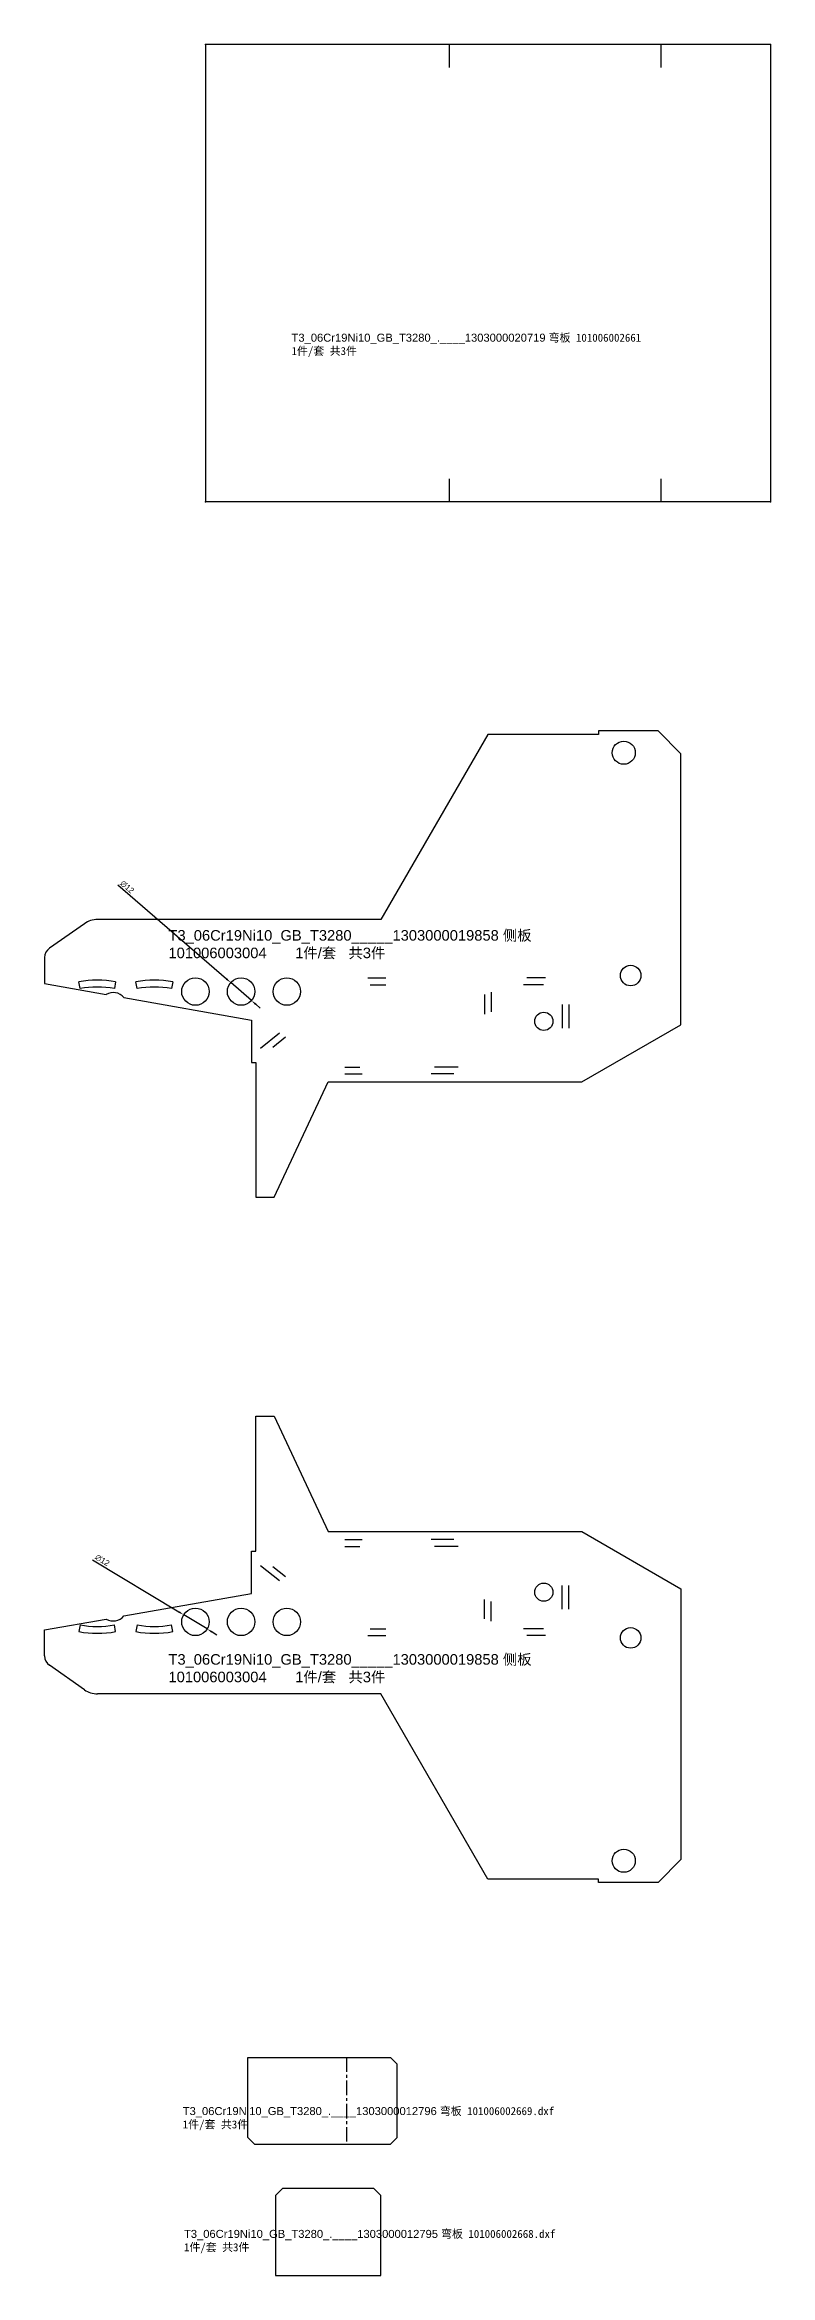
# Model space of a CAD drawing. Header units: millimetres. Extents: x 69569 to 103620, y -8463 to 17679.
# Drawn here: x 75800 to 76117, y 8270 to 9246 of the extents above; entities that cross this region are included whole.
import ezdxf

# ---------------------------------------------------------------- set-up
doc = ezdxf.new("R2010")
doc.units = ezdxf.units.MM
doc.linetypes.add('CENTER', pattern=[10.16, 6.35, -1.27, 1.27, -1.27])
doc.styles.get("Standard").update_dxf_attribs({"font": 'arial.ttf'})
doc.dimstyles.new('ISO-25', dxfattribs={"dimtxt": 2.5, "dimasz": 2.5, "dimexe": 1.25, "dimexo": 0.625, "dimtad": 1, "dimtxsty": 'Standard', "dimcen": 2.5, "dimazin": 3, "dimtfac": 1, "dimtmove": 0, "dimatfit": 3})

# ---------------------------------------------------------------- blocks, each defined once
blk = doc.blocks.new('弯板 101006002661')
at = {"color": 7, "linetype": 'Continuous'}
for p, q in [((-128.8, 100), (-128.8, -100)), ((118.51, 100), (-128.8, 100)), ((118.51, 100), (118.51, -100)), ((118.51, -100), (-128.8, -100))]:
    blk.add_line(p, q, dxfattribs=at)
at = {"color": 6, "linetype": 'Continuous'}
for p, q in [((-22.12, 100), (-22.12, 90)), ((70.52, 100), (70.52, 90)), ((-22.12, -90), (-22.12, -100)), ((70.52, -90), (70.52, -100))]:
    blk.add_line(p, q, dxfattribs=at)
at = {"color": 7, "linetype": 'Continuous'}
for p in [(-128.8, 100), (118.51, 100), (-128.8, -100), (118.51, -100)]:
    blk.add_point(p, dxfattribs=at)
at = {"insert": (-91.07, -26.46), "char_height": 3.5, "width": 188.3147, "attachment_point": 1}
blk.add_mtext('{\\C3;T3_06Cr19Ni10_GB_T3280_.____1303000020719 \\fSimSun|b0|i0|c134|p2;弯板 \\Ftxt|c134;101006002661\\P1\\fSimSun|b0|i0|c134|p2;件\\Ftxt|c134;/\\fSimSun|b0|i0|c134|p2;套\\Ftxt|c134; \\fSimSun|b0|i0|c134|p2;共\\Ftxt|c134;3\\fSimSun|b0|i0|c134|p2;件}', dxfattribs=at)
blk = doc.blocks.new('弯板 101006002669')
at = {"color": 7, "linetype": 'Continuous', "lineweight": 25}
for p, q in [((-46, -16), (-46, 19)), ((-46, 19), (16.46, 19)), ((19.46, 16), (16.46, 19)), ((19.46, -16), (19.46, 16)), ((-46, -16), (-43, -19)), ((-43, -19), (16.46, -19)), ((16.46, -19), (19.46, -16))]:
    blk.add_line(p, q, dxfattribs=at)
at = {"color": 6, "linetype": 'CENTER'}
blk.add_line((-2.77, 19), (-2.77, -19), dxfattribs=at)
at = {"insert": (-74.44, -2.72), "char_height": 3.5, "width": 196.5338, "attachment_point": 1}
blk.add_mtext('{\\C3;T3_06Cr19Ni10_GB_T3280_.____1303000012796 \\fSimSun|b0|i0|c134|p2;弯板 \\Ftxt|c134;101006002669.dxf\\P1\\fSimSun|b0|i0|c134|p2;件/套 共3件}', dxfattribs=at)
blk = doc.blocks.new('弯板 10100600266')
at = {"color": 7, "linetype": 'Continuous', "lineweight": 25}
for p, q in [((-20, 19), (-23, 16)), ((-23, 16), (-23, -19)), ((20, 19), (-20, 19)), ((23, 16), (20, 19)), ((23, -19), (23, 16)), ((-23, -19), (23, -19))]:
    blk.add_line(p, q, dxfattribs=at)
at = {"insert": (-63.09, 0.9), "char_height": 3.5, "width": 196.5338, "attachment_point": 1}
blk.add_mtext('{\\C3;T3_06Cr19Ni10_GB_T3280_.____1303000012795 \\fSimSun|b0|i0|c134|p2;弯板 \\Ftxt|c134;101006002668.dxf\\P1\\fSimSun|b0|i0|c134|p2;件/套 共3件}', dxfattribs=at)
blk = doc.blocks.new('侧板 10100600300 -1')
at = {"color": 7, "linetype": 'Continuous'}
for p, q in [((75993.68, 8943.74), (75946.91, 8862.74)), ((75993.68, 8943.74), (75946.91, 8862.74)), ((76042.18, 8943.74), (75993.68, 8943.74)), ((76042.18, 8943.74), (75993.68, 8943.74)), ((76042.18, 8945.24), (76042.18, 8943.74)), ((76068.18, 8945.24), (76042.18, 8945.24)), ((76042.18, 8945.24), (76042.18, 8943.74)), ((76068.18, 8945.24), (76042.18, 8945.24)), ((76078.18, 8935.24), (76068.18, 8945.24)), ((76078.18, 8935.24), (76068.18, 8945.24)), ((76078.18, 8816.74), (76078.18, 8935.24)), ((76078.18, 8816.74), (76078.18, 8935.24)), ((75946.91, 8862.74), (75822.83, 8862.74)), ((75946.91, 8862.74), (75822.83, 8862.74)), ((75817.1, 8860.93), (75801.81, 8850.23)), ((75817.1, 8860.93), (75801.81, 8850.23)), ((75799.68, 8846.13), (75799.68, 8834.74)), ((75799.68, 8846.13), (75799.68, 8834.74)), ((75799.68, 8834.74), (75826.6, 8829.99)), ((75799.68, 8834.74), (75826.6, 8829.99)), ((75834.33, 8828.63), (75890.18, 8818.78)), ((75834.33, 8828.63), (75890.18, 8818.78)), ((75890.18, 8818.78), (75890.18, 8800.24)), ((75890.18, 8818.78), (75890.18, 8800.24)), ((76034.88, 8791.74), (76078.18, 8816.74)), ((76034.88, 8791.74), (76078.18, 8816.74)), ((75890.18, 8800.24), (75892.18, 8800.24)), ((75890.18, 8800.24), (75892.18, 8800.24)), ((75892.18, 8800.24), (75892.18, 8741.24)), ((75892.18, 8800.24), (75892.18, 8741.24)), ((75900.18, 8741.24), (75923.73, 8791.74)), ((75900.18, 8741.24), (75923.73, 8791.74)), ((75923.73, 8791.74), (76034.88, 8791.74)), ((75923.73, 8791.74), (76034.88, 8791.74)), ((75892.18, 8741.24), (75900.18, 8741.24)), ((75892.18, 8741.24), (75900.18, 8741.24))]:
    blk.add_line(p, q, dxfattribs=at)
at = {"color": 6, "linetype": 'Continuous'}
for p, q in [((75815.22, 8832.55), (75814.68, 8835.5)), ((75830.76, 8835.5), (75830.22, 8832.55)), ((75840.22, 8832.55), (75839.68, 8835.5)), ((75855.76, 8835.5), (75855.22, 8832.55)), ((75941.09, 8837.24), (75948.97, 8837.24)), ((75942.23, 8834.24), (75948.97, 8834.24)), ((76018.01, 8834.24), (76009.33, 8834.24)), ((76018.88, 8837.24), (76010.77, 8837.24)), ((75992.18, 8829.9), (75992.18, 8821.37)), ((75995.18, 8830.92), (75995.18, 8822.38)), ((76026.18, 8825.64), (76026.18, 8815.29)), ((76029.18, 8825.64), (76029.18, 8815.29)), ((75894.23, 8806.51), (75902.45, 8813.16)), ((75899.55, 8806.95), (75905.07, 8811.43)), ((75931.03, 8798.24), (75937.65, 8798.24)), ((75931.03, 8795.24), (75938.72, 8795.24)), ((75978.74, 8795.24), (75968.81, 8795.24)), ((75980.68, 8798.24), (75970.26, 8798.24))]:
    blk.add_line(p, q, dxfattribs=at)
at = {"color": 7, "linetype": 'Continuous'}
for centre, radius in [((76053.18, 8935.74), 5.05), ((76053.18, 8935.74), 5.05), ((76056.18, 8838.24), 4.5), ((76056.18, 8838.24), 4.5), ((75865.68, 8831.24), 6), ((75885.68, 8831.24), 6), ((75905.68, 8831.24), 6), ((76018.18, 8818.24), 4), ((76018.18, 8818.24), 4)]:
    blk.add_circle(centre, radius, dxfattribs=at)
for centre, radius, start, end in [((75822.83, 8852.74), 10, 90, 125), ((75822.83, 8852.74), 10, 90, 125), ((75804.68, 8846.13), 5, 125, 180), ((75804.68, 8846.13), 5, 125, 180), ((75829.68, 8824.84), 6, 39.17343, 120.82657), ((75829.68, 8824.84), 6, 39.17343, 120.82657)]:
    blk.add_arc(centre, radius, start, end, dxfattribs=at)
at = {"color": 6, "linetype": 'Continuous'}
for centre, radius in [((75822.72, 8791.74), 44.5), ((75822.72, 8791.74), 41.5), ((75847.72, 8791.74), 44.5), ((75847.72, 8791.74), 41.5)]:
    blk.add_arc(centre, radius, 79.58813, 100.41187, dxfattribs=at)
at = {"color": 3, "insert": (75853.89, 8858.14), "char_height": 4.608, "attachment_point": 1}
blk.add_mtext_dynamic_manual_height_columns('T3_06Cr19Ni10_GB_T3280_____1303000019858 {\\fSimSun|b0|i0|c134|p54;侧板 }101006003004       1{\\fSimSun|b0|i0|c134|p54;件}/{\\fSimSun|b0|i0|c134|p54;套}   {\\fSimSun|b0|i0|c134|p54;共}3{\\fSimSun|b0|i0|c134|p54;件}', width=163.779, gutter_width=7.2, heights=[0], dxfattribs=at)
blk = doc.blocks.new('侧板 10100600300-2')
at = {"color": 7, "linetype": 'Continuous'}
for p, q in [((75892.18, 8645.49), (75900.18, 8645.49)), ((75892.18, 8586.49), (75892.18, 8645.49)), ((75892.18, 8645.49), (75900.18, 8645.49)), ((75892.18, 8586.49), (75892.18, 8645.49)), ((75900.18, 8645.49), (75923.73, 8594.99)), ((75900.18, 8645.49), (75923.73, 8594.99)), ((75923.73, 8594.99), (76034.88, 8594.99)), ((75923.73, 8594.99), (76034.88, 8594.99)), ((76034.88, 8594.99), (76078.18, 8569.99)), ((76034.88, 8594.99), (76078.18, 8569.99)), ((75890.18, 8586.49), (75892.18, 8586.49)), ((75890.18, 8567.95), (75890.18, 8586.49)), ((75890.18, 8586.49), (75892.18, 8586.49)), ((75890.18, 8567.95), (75890.18, 8586.49)), ((76078.18, 8569.99), (76078.18, 8451.49)), ((76078.18, 8569.99), (76078.18, 8451.49)), ((75834.33, 8558.1), (75890.18, 8567.95)), ((75834.33, 8558.1), (75890.18, 8567.95)), ((75799.68, 8551.99), (75826.6, 8556.74)), ((75799.68, 8551.99), (75826.6, 8556.74)), ((75799.68, 8540.6), (75799.68, 8551.99)), ((75799.68, 8540.6), (75799.68, 8551.99)), ((75817.1, 8525.8), (75801.81, 8536.5)), ((75817.1, 8525.8), (75801.81, 8536.5)), ((75946.91, 8523.99), (75822.83, 8523.99)), ((75946.91, 8523.99), (75822.83, 8523.99)), ((75993.68, 8442.99), (75946.91, 8523.99)), ((75993.68, 8442.99), (75946.91, 8523.99)), ((76078.18, 8451.49), (76068.18, 8441.49)), ((76078.18, 8451.49), (76068.18, 8441.49)), ((76042.18, 8442.99), (75993.68, 8442.99)), ((76042.18, 8442.99), (75993.68, 8442.99)), ((76042.18, 8441.49), (76042.18, 8442.99)), ((76042.18, 8441.49), (76042.18, 8442.99)), ((76068.18, 8441.49), (76042.18, 8441.49)), ((76068.18, 8441.49), (76042.18, 8441.49))]:
    blk.add_line(p, q, dxfattribs=at)
at = {"color": 6, "linetype": 'Continuous'}
for p, q in [((75931.03, 8591.49), (75938.72, 8591.49)), ((75931.03, 8588.49), (75937.65, 8588.49)), ((75978.74, 8591.49), (75968.81, 8591.49)), ((75980.68, 8588.49), (75970.26, 8588.49)), ((75894.23, 8580.22), (75902.45, 8573.57)), ((75899.55, 8579.78), (75905.07, 8575.3)), ((76026.18, 8561.1), (76026.18, 8571.44)), ((76029.18, 8561.1), (76029.18, 8571.44)), ((75992.18, 8556.83), (75992.18, 8565.36)), ((75995.18, 8555.81), (75995.18, 8564.35)), ((75815.22, 8554.18), (75814.68, 8551.23)), ((75830.76, 8551.23), (75830.22, 8554.18)), ((75840.22, 8554.18), (75839.68, 8551.23)), ((75855.76, 8551.23), (75855.22, 8554.18)), ((75941.09, 8549.49), (75948.97, 8549.49)), ((75942.23, 8552.49), (75948.97, 8552.49)), ((76018.01, 8552.49), (76009.33, 8552.49)), ((76018.88, 8549.49), (76010.77, 8549.49))]:
    blk.add_line(p, q, dxfattribs=at)
at = {"color": 7, "linetype": 'Continuous'}
for centre, radius in [((76018.18, 8568.49), 4), ((76018.18, 8568.49), 4), ((75865.68, 8555.49), 6), ((75885.68, 8555.49), 6), ((75905.68, 8555.49), 6), ((76056.18, 8548.49), 4.5), ((76056.18, 8548.49), 4.5), ((76053.18, 8450.99), 5.05), ((76053.18, 8450.99), 5.05)]:
    blk.add_circle(centre, radius, dxfattribs=at)
at = {"color": 6, "linetype": 'Continuous'}
for centre, radius in [((75822.72, 8594.99), 44.5), ((75822.72, 8594.99), 41.5), ((75847.72, 8594.99), 44.5), ((75847.72, 8594.99), 41.5)]:
    blk.add_arc(centre, radius, 259.58813, 280.41187, dxfattribs=at)
at = {"color": 7, "linetype": 'Continuous'}
for centre, radius, start, end in [((75829.68, 8561.89), 6, 239.17343, 320.82657), ((75829.68, 8561.89), 6, 239.17343, 320.82657), ((75804.68, 8540.6), 5, 180, 235), ((75804.68, 8540.6), 5, 180, 235), ((75822.83, 8533.99), 10, 235, 270), ((75822.83, 8533.99), 10, 235, 270)]:
    blk.add_arc(centre, radius, start, end, dxfattribs=at)
at = {"color": 3, "insert": (75853.89, 8528.59), "char_height": 4.608, "attachment_point": 7}
blk.add_mtext_dynamic_manual_height_columns('T3_06Cr19Ni10_GB_T3280_____1303000019858 {\\fSimSun|b0|i0|c134|p54;侧板 }101006003004       1{\\fSimSun|b0|i0|c134|p54;件}/{\\fSimSun|b0|i0|c134|p54;套}   {\\fSimSun|b0|i0|c134|p54;共}3{\\fSimSun|b0|i0|c134|p54;件}', width=163.779, gutter_width=7.2, heights=[0], dxfattribs=at)
blk = doc.blocks.new('*D141')
at = {"color": 0, "lineweight": -2}
for p, q in [((75831.68, 8877.96), (75879.25, 8836.8)), ((75890.22, 8827.31), (75881.14, 8835.16)), ((75892.11, 8825.68), (75894, 8824.04))]:
    blk.add_line(p, q, dxfattribs=at)
at = {"color": 0}
for points in [[(75879.52, 8837.11), (75878.98, 8836.48), (75881.14, 8835.16)], [(75892.38, 8825.99), (75891.83, 8825.36), (75890.22, 8827.31)]]:
    blk.add_solid(points, dxfattribs=at)
at = {"layer": 'Defpoints', "color": 0}
for p in [(75881.14, 8835.16), (75890.22, 8827.31)]:
    blk.add_point(p, dxfattribs=at)
at = {"color": 0, "insert": (75835.82, 8876.99), "char_height": 2.5, "attachment_point": 5, "rotation": 319.13172}
blk.add_mtext('∅12', dxfattribs=at)
blk = doc.blocks.new('*D142')
at = {"color": 0, "lineweight": -2}
for p, q in [((75820.7, 8582.71), (75858.41, 8559.89)), ((75870.81, 8552.39), (75860.55, 8558.6)), ((75872.95, 8551.09), (75875.09, 8549.8))]:
    blk.add_line(p, q, dxfattribs=at)
at = {"color": 0}
for points in [[(75858.62, 8560.25), (75858.19, 8559.54), (75860.55, 8558.6)], [(75873.17, 8551.45), (75872.73, 8550.74), (75870.81, 8552.39)]]:
    blk.add_solid(points, dxfattribs=at)
at = {"layer": 'Defpoints', "color": 0}
for p in [(75860.55, 8558.6), (75870.81, 8552.39)]:
    blk.add_point(p, dxfattribs=at)
at = {"color": 0, "insert": (75824.94, 8582.45), "char_height": 2.5, "attachment_point": 5, "rotation": 328.81652}
blk.add_mtext('∅12', dxfattribs=at)

msp = doc.modelspace()

# ---------------------------------------------------------------- block references
for name, p in [('弯板 101006002661', (75998.83803, 9145.51527)), ('弯板 101006002669', (75934.58597, 8345.96211)), ('弯板 10100600266', (75923.78446, 8288.60727))]:
    msp.add_blockref(name, p)
at = {"color": 1}
for name in ['侧板 10100600300 -1', '侧板 10100600300-2']:
    msp.add_blockref(name, (0, 0), dxfattribs=at)

# ---------------------------------------------------------------- dimensions: what is measured, and where the dimension line sits
for p1, p2, picture, middle in [((75890.21609, 8827.31174), (75881.1415, 8835.1636), '*D141', (75834.5264, 8875.49772)), ((75870.81188, 8552.38707), (75860.54571, 8558.60043), '*D142', (75823.92228, 8580.76593))]:
    dim = msp.add_diameter_dim_2p(p1=p1, p2=p2, dimstyle='ISO-25', dxfattribs=at)
    dim.commit()
    dim.dimension.update_dxf_attribs({"geometry": picture, "text_midpoint": middle, "dimtype": 163})

doc.saveas('drawing.dxf')
